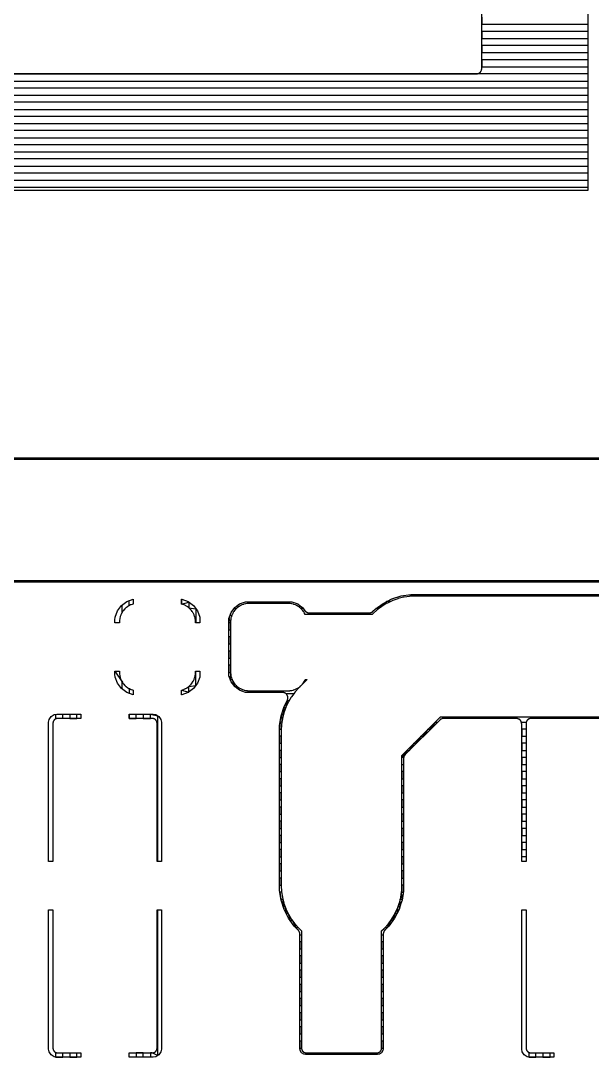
# Model space of a CAD drawing. Header units: metres. Extents: x 141.3 to 191.2, y -114.6 to -61.8.
# Drawn here: x 165.96 to 176.24, y -114.56 to -95.92 of the extents above; entities that cross this region are included whole.
import ezdxf

# ---------------------------------------------------------------- set-up
doc = ezdxf.new("R2010")
doc.units = ezdxf.units.M

msp = doc.modelspace()

# ---------------------------------------------------------------- linework, layer by layer
for points in [[(159.265, -96.879), (174.154, -96.879), (174.157, -96.879), (174.159, -96.878), (174.161, -96.878), (174.163, -96.878), (174.165, -96.878), (174.167, -96.878), (174.169, -96.877), (174.171, -96.877), (174.173, -96.876), (174.175, -96.876), (174.177, -96.875), (174.179, -96.875), (174.181, -96.874), (174.183, -96.874), (174.185, -96.873), (174.187, -96.872), (174.195, -96.869), (174.197, -96.868), (174.199, -96.867), (174.201, -96.866), (174.203, -96.865), (174.205, -96.864), (174.206, -96.863), (174.208, -96.862), (174.21, -96.861), (174.212, -96.86), (174.213, -96.858), (174.215, -96.857), (174.217, -96.856), (174.218, -96.855), (174.22, -96.853), (174.221, -96.852), (174.223, -96.85), (174.224, -96.849), (174.226, -96.847), (174.227, -96.846), (174.228, -96.844), (174.23, -96.842), (174.231, -96.841), (174.232, -96.839), (174.233, -96.837), (174.234, -96.836), (174.236, -96.834), (174.237, -96.832), (174.238, -96.83), (174.239, -96.828), (174.239, -96.827), (174.24, -96.825), (174.241, -96.823), (174.245, -96.815), (174.245, -96.813), (174.246, -96.811), (174.247, -96.809), (174.247, -96.807), (174.248, -96.805), (174.248, -96.803), (174.249, -96.801), (174.249, -96.799), (174.25, -96.797), (174.25, -96.795), (174.25, -96.792), (174.251, -96.79), (174.251, -96.788), (174.251, -96.786), (174.251, -96.784), (174.251, -96.782), (174.251, -89.804)], [(176.155, -95.47), (176.155, -98.975), (141.309, -98.975)], [(174.251, -95.861), (174.251, -95.989), (176.155, -95.989), (176.155, -96.116), (174.251, -96.116), (174.251, -96.244), (176.155, -96.244), (176.155, -96.371), (174.251, -96.371), (174.251, -96.499), (176.155, -96.499), (176.155, -96.626), (174.251, -96.626), (174.251, -96.754), (176.155, -96.754), (176.155, -96.881), (141.309, -96.881)], [(141.309, -97.009), (176.155, -97.009), (176.155, -97.136), (141.309, -97.136)], [(141.309, -97.264), (176.155, -97.264), (176.155, -97.391), (141.309, -97.391)], [(141.309, -97.519), (176.155, -97.519), (176.155, -97.646), (141.309, -97.646)], [(141.309, -97.774), (176.155, -97.774), (176.155, -97.901), (141.309, -97.901)], [(141.309, -98.029), (176.155, -98.029), (176.155, -98.156), (141.309, -98.156)], [(141.309, -98.284), (176.155, -98.284), (176.155, -98.411), (141.309, -98.411)], [(141.309, -98.539), (176.155, -98.539), (176.155, -98.666), (141.309, -98.666)], [(141.309, -98.794), (176.155, -98.794), (176.155, -98.921), (141.309, -98.921)], [(147.994, -103.786), (187.78, -103.786)], [(187.692, -103.816), (148.082, -103.816)], [(148.532, -105.988), (187.692, -105.988)], [(187.78, -106.018), (148.584, -106.018)], [(169.754, -106.622), (169.721, -106.622), (169.702, -106.688), (169.704, -106.672), (169.741, -106.565), (169.807, -106.477), (169.895, -106.411), (170.002, -106.374), (170.018, -106.372), (170.818, -106.372), (170.834, -106.374), (170.941, -106.411), (170.985, -106.444), (171.029, -106.477), (171.034, -106.482), (171.071, -106.533), (171.071, -106.533), (171.072, -106.535), (171.074, -106.537), (171.075, -106.538), (171.076, -106.54), (171.078, -106.541), (171.079, -106.543), (171.081, -106.544), (171.082, -106.546), (171.084, -106.547), (171.085, -106.548), (171.087, -106.55), (171.088, -106.551), (171.09, -106.552), (171.092, -106.554), (171.093, -106.555), (171.095, -106.556), (171.097, -106.557), (171.099, -106.558), (171.101, -106.559), (171.102, -106.56), (171.104, -106.561), (171.106, -106.562), (171.108, -106.563), (171.116, -106.566), (171.118, -106.567), (171.12, -106.568), (171.122, -106.568), (171.124, -106.569), (171.126, -106.569), (171.128, -106.57), (171.13, -106.57), (171.132, -106.571), (171.134, -106.571), (171.136, -106.572), (171.138, -106.572), (171.141, -106.572), (171.143, -106.572), (171.145, -106.572), (171.147, -106.572), (171.149, -106.572), (172.226, -106.572), (172.228, -106.572), (172.23, -106.572), (172.232, -106.572), (172.234, -106.572), (172.236, -106.572), (172.238, -106.572), (172.241, -106.571), (172.243, -106.571), (172.245, -106.57), (172.247, -106.57), (172.249, -106.569), (172.251, -106.569), (172.253, -106.568), (172.255, -106.568), (172.257, -106.567), (172.258, -106.566), (172.267, -106.563), (172.269, -106.562), (172.27, -106.561), (172.272, -106.56), (172.274, -106.559), (172.276, -106.558), (172.278, -106.557), (172.28, -106.556), (172.281, -106.555), (172.283, -106.554), (172.285, -106.552), (172.286, -106.551), (172.288, -106.55), (172.29, -106.548), (172.291, -106.547), (172.293, -106.546), (172.294, -106.544), (172.334, -106.505), (172.476, -106.401), (172.632, -106.322), (172.799, -106.267), (172.973, -106.24), (187.693, -106.24)], [(167.733, -106.753), (167.653, -106.753), (167.653, -106.695), (167.658, -106.65), (167.7, -106.537), (167.772, -106.442), (167.867, -106.37), (167.98, -106.328), (167.983, -106.327), (167.983, -106.414), (167.975, -106.416), (167.973, -106.417), (167.971, -106.417), (167.969, -106.418), (167.967, -106.419), (167.944, -106.427), (167.942, -106.428), (167.94, -106.429), (167.938, -106.429), (167.936, -106.43), (167.914, -106.441), (167.912, -106.442), (167.91, -106.443), (167.908, -106.444), (167.906, -106.445), (167.885, -106.457), (167.884, -106.458), (167.882, -106.459), (167.88, -106.461), (167.878, -106.462), (167.859, -106.476), (167.857, -106.478), (167.855, -106.479), (167.854, -106.48), (167.852, -106.482), (167.834, -106.498), (167.833, -106.5), (167.831, -106.501), (167.83, -106.503), (167.828, -106.504), (167.812, -106.522), (167.81, -106.524), (167.809, -106.525), (167.808, -106.527), (167.806, -106.529), (167.792, -106.548), (167.791, -106.55), (167.789, -106.552), (167.788, -106.554), (167.787, -106.555), (167.775, -106.576), (167.774, -106.578), (167.773, -106.58), (167.772, -106.582), (167.771, -106.584), (167.76, -106.606), (167.759, -106.608), (167.759, -106.61), (167.758, -106.612), (167.757, -106.614), (167.749, -106.637), (167.749, -106.637), (167.748, -106.639), (167.747, -106.641), (167.747, -106.643), (167.746, -106.645), (167.74, -106.669), (167.74, -106.671), (167.739, -106.673), (167.739, -106.675), (167.739, -106.677), (167.735, -106.701), (167.735, -106.703), (167.735, -106.705), (167.734, -106.707), (167.734, -106.709), (167.733, -106.734), (167.733, -106.736), (167.733, -106.738), (167.733, -106.753)], [(167.908, -106.444), (167.908, -106.355)], [(168.853, -106.327), (168.853, -106.414), (168.853, -106.414), (168.853, -106.327), (168.856, -106.328), (168.969, -106.37), (169.064, -106.442), (169.136, -106.537), (169.178, -106.65), (169.183, -106.693), (169.183, -106.694), (169.183, -106.694), (169.183, -106.695), (169.183, -106.753), (169.103, -106.753), (169.103, -106.738), (169.103, -106.736), (169.103, -106.734), (169.102, -106.709), (169.102, -106.707), (169.101, -106.705), (169.101, -106.703), (169.101, -106.701), (169.097, -106.677), (169.097, -106.675), (169.097, -106.673), (169.096, -106.671), (169.096, -106.669), (169.09, -106.645), (169.089, -106.643), (169.089, -106.641), (169.088, -106.639), (169.087, -106.637), (169.079, -106.614), (169.078, -106.612), (169.077, -106.61), (169.077, -106.608), (169.076, -106.606), (169.065, -106.584), (169.064, -106.582), (169.063, -106.58), (169.062, -106.578), (169.061, -106.576), (169.049, -106.555), (169.048, -106.554), (169.047, -106.552), (169.045, -106.55), (169.044, -106.548), (169.03, -106.529), (169.028, -106.527), (169.027, -106.525), (169.026, -106.524), (169.024, -106.522), (169.008, -106.504), (169.006, -106.503), (169.005, -106.501), (169.003, -106.5), (169.002, -106.498), (168.984, -106.482), (168.982, -106.48), (168.981, -106.479), (168.979, -106.478), (168.977, -106.476), (168.958, -106.462), (168.956, -106.461), (168.954, -106.459), (168.952, -106.458), (168.951, -106.457), (168.93, -106.445), (168.928, -106.444), (168.926, -106.443), (168.924, -106.442), (168.922, -106.441), (168.9, -106.43), (168.898, -106.429), (168.896, -106.429), (168.894, -106.428), (168.892, -106.427), (168.869, -106.419), (168.869, -106.419), (168.867, -106.418), (168.865, -106.417), (168.863, -106.417), (168.861, -106.416), (168.853, -106.414), (168.98, -106.379), (168.98, -106.479), (169.108, -106.5), (169.108, -106.753)], [(187.605, -106.27), (173.061, -106.27), (173.058, -106.27), (173.056, -106.27), (172.958, -106.275), (172.956, -106.275), (172.954, -106.275), (172.952, -106.275), (172.95, -106.276), (172.853, -106.29), (172.851, -106.29), (172.849, -106.291), (172.847, -106.291), (172.845, -106.292), (172.749, -106.316), (172.747, -106.316), (172.745, -106.317), (172.743, -106.317), (172.741, -106.318), (172.649, -106.351), (172.647, -106.352), (172.645, -106.353), (172.643, -106.353), (172.641, -106.354), (172.553, -106.396), (172.551, -106.397), (172.549, -106.398), (172.547, -106.399), (172.545, -106.4), (172.461, -106.451), (172.459, -106.452), (172.457, -106.453), (172.456, -106.454), (172.454, -106.455), (172.375, -106.514), (172.373, -106.515), (172.372, -106.516), (172.37, -106.518), (172.369, -106.519), (172.296, -106.585), (172.294, -106.586), (172.293, -106.588), (172.278, -106.603), (171.074, -106.603), (171.065, -106.584), (171.064, -106.582), (171.063, -106.58), (171.062, -106.578), (171.061, -106.576), (171.049, -106.555), (171.048, -106.554), (171.047, -106.552), (171.045, -106.55), (171.044, -106.548), (171.03, -106.529), (171.028, -106.527), (171.027, -106.525), (171.026, -106.524), (171.024, -106.522), (171.008, -106.504), (171.006, -106.503), (171.005, -106.501), (171.003, -106.5), (171.002, -106.498), (170.984, -106.482), (170.982, -106.48), (170.981, -106.479), (170.979, -106.478), (170.977, -106.476), (170.958, -106.462), (170.956, -106.461), (170.954, -106.459), (170.952, -106.458), (170.951, -106.457), (170.93, -106.445), (170.928, -106.444), (170.926, -106.443), (170.924, -106.442), (170.922, -106.441), (170.9, -106.43), (170.898, -106.429), (170.896, -106.429), (170.894, -106.428), (170.892, -106.427), (170.869, -106.419), (170.869, -106.419), (170.867, -106.418), (170.865, -106.417), (170.863, -106.417), (170.861, -106.416), (170.837, -106.41), (170.835, -106.41), (170.833, -106.409), (170.831, -106.409), (170.829, -106.409), (170.805, -106.405), (170.803, -106.405), (170.801, -106.405), (170.799, -106.404), (170.797, -106.404), (170.772, -106.403), (170.77, -106.403), (170.768, -106.403), (170.068, -106.403), (170.066, -106.403), (170.064, -106.403), (170.039, -106.404), (170.037, -106.404), (170.035, -106.405), (170.033, -106.405), (170.031, -106.405), (170.007, -106.409), (170.005, -106.409), (170.003, -106.409), (170.001, -106.41), (169.999, -106.41), (169.975, -106.416), (169.973, -106.417), (169.971, -106.417), (169.969, -106.418), (169.967, -106.419), (169.944, -106.427), (169.942, -106.428), (169.94, -106.429), (169.938, -106.429), (169.936, -106.43), (169.914, -106.441), (169.912, -106.442), (169.91, -106.443), (169.908, -106.444), (169.906, -106.445), (169.885, -106.457), (169.884, -106.458), (169.882, -106.459), (169.88, -106.461), (169.878, -106.462), (169.859, -106.476), (169.857, -106.478), (169.855, -106.479), (169.854, -106.48), (169.852, -106.482), (169.834, -106.498), (169.833, -106.5), (169.831, -106.501), (169.83, -106.503), (169.828, -106.504), (169.812, -106.522), (169.81, -106.524), (169.809, -106.525), (169.808, -106.527), (169.806, -106.529), (169.792, -106.548), (169.791, -106.55), (169.789, -106.552), (169.788, -106.554), (169.787, -106.555), (169.775, -106.576), (169.774, -106.578), (169.773, -106.58), (169.772, -106.582), (169.771, -106.584), (169.76, -106.606), (169.759, -106.608), (169.759, -106.61), (169.758, -106.612), (169.757, -106.614), (169.749, -106.637), (169.749, -106.637), (169.748, -106.639), (169.747, -106.641), (169.747, -106.643), (169.746, -106.645), (169.74, -106.669), (169.74, -106.671), (169.739, -106.673), (169.739, -106.675), (169.739, -106.677), (169.735, -106.701), (169.735, -106.703), (169.735, -106.705), (169.734, -106.707), (169.734, -106.709), (169.733, -106.734)], [(172.613, -106.367), (172.542, -106.367), (172.401, -106.495), (172.347, -106.495)], [(167.78, -106.435), (167.78, -106.567)], [(169.793, -106.495), (169.838, -106.495)], [(171.043, -106.495), (170.998, -106.495)], [(176.834, -108.472), (175.133, -108.472), (175.131, -108.472), (175.128, -108.472), (175.126, -108.472), (175.124, -108.472), (175.122, -108.472), (175.12, -108.472), (175.118, -108.473), (175.116, -108.473), (175.114, -108.474), (175.112, -108.474), (175.11, -108.475), (175.108, -108.475), (175.106, -108.476), (175.104, -108.476), (175.102, -108.477), (175.1, -108.478), (175.098, -108.479), (175.096, -108.48), (175.094, -108.481), (175.093, -108.482), (175.091, -108.483), (175.089, -108.484), (175.087, -108.485), (175.085, -108.486), (175.084, -108.487), (175.082, -108.488), (175.08, -108.489), (175.079, -108.491), (175.077, -108.492), (175.076, -108.494), (175.074, -108.495), (175.072, -108.496), (175.071, -108.498), (175.07, -108.499), (175.068, -108.501), (175.067, -108.503), (175.066, -108.504), (175.064, -108.506), (175.063, -108.508), (175.062, -108.509), (175.061, -108.511), (175.06, -108.513), (175.059, -108.515), (175.058, -108.516), (175.057, -108.518), (175.056, -108.52), (175.055, -108.522), (175.054, -108.524), (175.053, -108.526), (175.053, -108.528), (175.052, -108.53), (175.051, -108.532), (175.051, -108.534), (175.05, -108.536), (175.05, -108.538), (175.049, -108.54), (175.049, -108.542), (175.049, -108.544), (175.048, -108.546), (175.048, -108.548), (175.048, -108.55), (175.048, -108.552), (175.048, -108.554), (175.048, -108.557), (175.048, -111.043), (174.968, -111.043), (174.968, -108.567), (174.968, -108.565), (174.967, -108.563), (174.967, -108.561), (174.967, -108.559), (174.967, -108.557), (174.967, -108.555), (174.966, -108.553), (174.966, -108.551), (174.966, -108.549), (174.965, -108.547), (174.965, -108.545), (174.964, -108.543), (174.963, -108.541), (174.963, -108.539), (174.962, -108.537), (174.961, -108.535), (174.958, -108.527), (174.957, -108.525), (174.956, -108.523), (174.955, -108.521), (174.954, -108.519), (174.953, -108.517), (174.952, -108.516), (174.951, -108.514), (174.95, -108.512), (174.949, -108.51), (174.948, -108.509), (174.946, -108.507), (174.945, -108.505), (174.944, -108.504), (174.942, -108.502), (174.941, -108.501), (174.939, -108.499), (174.938, -108.498), (174.936, -108.496), (174.935, -108.495), (174.933, -108.494), (174.932, -108.492), (174.93, -108.491), (174.928, -108.49), (174.926, -108.489), (174.925, -108.488), (174.923, -108.486), (174.921, -108.485), (174.919, -108.484), (174.917, -108.483), (174.916, -108.483), (174.914, -108.482), (174.912, -108.481), (174.904, -108.477), (174.902, -108.477), (174.9, -108.476), (174.898, -108.475), (174.896, -108.475), (174.894, -108.474), (174.892, -108.474), (174.89, -108.473), (174.888, -108.473), (174.886, -108.472), (174.884, -108.472), (174.882, -108.472), (174.879, -108.471), (174.877, -108.471), (174.875, -108.471), (174.873, -108.471), (174.871, -108.471), (173.563, -108.471), (173.56, -108.471), (173.558, -108.471), (173.556, -108.471), (173.554, -108.471), (173.552, -108.472), (173.55, -108.472), (173.548, -108.472), (173.546, -108.473), (173.544, -108.473), (173.542, -108.474), (173.54, -108.474), (173.538, -108.475), (173.536, -108.475), (173.534, -108.476), (173.532, -108.477), (173.53, -108.477), (173.522, -108.481), (173.52, -108.482), (173.518, -108.483), (173.516, -108.483), (173.514, -108.484), (173.513, -108.485), (173.511, -108.486), (173.509, -108.488), (173.507, -108.489), (173.505, -108.49), (173.504, -108.491), (173.502, -108.492), (173.5, -108.494), (173.499, -108.495), (173.497, -108.496), (173.496, -108.498), (173.494, -108.499), (172.873, -109.121), (172.871, -109.122), (172.87, -109.124), (172.869, -109.125), (172.867, -109.127), (172.866, -109.129), (172.865, -109.13), (172.863, -109.132), (172.862, -109.134), (172.861, -109.135), (172.86, -109.137), (172.859, -109.139), (172.858, -109.141), (172.857, -109.143), (172.856, -109.145), (172.855, -109.146), (172.854, -109.148), (172.851, -109.157), (172.85, -109.158), (172.849, -109.16), (172.849, -109.162), (172.848, -109.164), (172.848, -109.166), (172.847, -109.168), (172.847, -109.17), (172.846, -109.172), (172.846, -109.174), (172.845, -109.177), (172.845, -109.179), (172.845, -109.181), (172.845, -109.183), (172.845, -109.185), (172.845, -109.187), (172.845, -109.189), (172.845, -111.565), (172.843, -111.578), (172.817, -111.739), (172.797, -111.801), (172.763, -111.906), (172.683, -112.062), (172.58, -112.204), (172.508, -112.276), (172.506, -112.278), (172.505, -112.279), (172.504, -112.281), (172.502, -112.282), (172.501, -112.284), (172.5, -112.286), (172.498, -112.287), (172.497, -112.289), (172.496, -112.291), (172.495, -112.293), (172.494, -112.295), (172.493, -112.296), (172.492, -112.298), (172.491, -112.3), (172.49, -112.302), (172.489, -112.304), (172.486, -112.312), (172.485, -112.314), (172.484, -112.316), (172.484, -112.318), (172.483, -112.32), (172.483, -112.322), (172.482, -112.324), (172.482, -112.326), (172.481, -112.328), (172.481, -112.33), (172.48, -112.332), (172.48, -112.334), (172.48, -112.336), (172.48, -112.338), (172.48, -112.34), (172.48, -112.342), (172.48, -112.345), (172.48, -114.41), (172.473, -114.444), (172.447, -114.482), (172.409, -114.507), (172.375, -114.514), (171.083, -114.514), (171.049, -114.507), (171.011, -114.482), (170.985, -114.444), (170.984, -114.435), (170.983, -114.43), (170.978, -114.41), (170.978, -112.345), (170.978, -112.342), (170.978, -112.34), (170.978, -112.338), (170.978, -112.336), (170.978, -112.334), (170.978, -112.332), (170.977, -112.33), (170.977, -112.328), (170.976, -112.326), (170.976, -112.324), (170.975, -112.322), (170.975, -112.32), (170.974, -112.318), (170.974, -112.316), (170.973, -112.314), (170.972, -112.312), (170.969, -112.304), (170.968, -112.302), (170.967, -112.3), (170.966, -112.298), (170.965, -112.296), (170.964, -112.295), (170.963, -112.293), (170.962, -112.291), (170.961, -112.289), (170.96, -112.287), (170.958, -112.286), (170.957, -112.284), (170.956, -112.282), (170.954, -112.281), (170.953, -112.279), (170.952, -112.278), (170.95, -112.276), (170.878, -112.204), (170.775, -112.062), (170.695, -111.906), (170.641, -111.739), (170.613, -111.565), (170.613, -108.599), (170.641, -108.426), (170.695, -108.259), (170.754, -108.144), (170.755, -108.142), (170.756, -108.14), (170.756, -108.138), (170.757, -108.137), (170.758, -108.135), (170.758, -108.133), (170.759, -108.131), (170.76, -108.129), (170.76, -108.127), (170.761, -108.125), (170.762, -108.12), (170.762, -108.118), (170.763, -108.116), (170.763, -108.114), (170.764, -108.112), (170.764, -108.11), (170.764, -108.108), (170.764, -108.106), (170.764, -108.104), (170.764, -108.102), (170.764, -108.099), (170.764, -108.097), (170.764, -108.095), (170.764, -108.093), (170.764, -108.091), (170.764, -108.089), (170.763, -108.087), (170.763, -108.085), (170.763, -108.083), (170.762, -108.081), (170.762, -108.079), (170.761, -108.077), (170.761, -108.075), (170.76, -108.073), (170.759, -108.071), (170.759, -108.069), (170.758, -108.067), (170.754, -108.059), (170.754, -108.057), (170.753, -108.056), (170.752, -108.054), (170.751, -108.052), (170.75, -108.05), (170.749, -108.048), (170.748, -108.046), (170.747, -108.045), (170.745, -108.043), (170.744, -108.041), (170.743, -108.04), (170.742, -108.038), (170.74, -108.036), (170.739, -108.035), (170.738, -108.033), (170.736, -108.032), (170.735, -108.03), (170.733, -108.029), (170.731, -108.028), (170.73, -108.026), (170.728, -108.025), (170.727, -108.024), (170.725, -108.022), (170.723, -108.021), (170.721, -108.02), (170.72, -108.019), (170.718, -108.018), (170.716, -108.017), (170.714, -108.016), (170.712, -108.015), (170.71, -108.014), (170.708, -108.013), (170.7, -108.01), (170.698, -108.009), (170.696, -108.008), (170.694, -108.008), (170.693, -108.007), (170.69, -108.007), (170.688, -108.006), (170.686, -108.006), (170.684, -108.005), (170.682, -108.005), (170.68, -108.004), (170.678, -108.004), (170.676, -108.004), (170.674, -108.004), (170.672, -108.004), (170.67, -108.004), (170.668, -108.004), (170.018, -108.004), (170.002, -108.002), (169.938, -107.98), (169.895, -107.965), (169.844, -107.927), (169.807, -107.899), (169.741, -107.811), (169.704, -107.704), (169.702, -107.688), (169.702, -106.688), (169.733, -106.734), (169.733, -106.736), (169.733, -106.738), (169.733, -107.638), (169.733, -107.64), (169.733, -107.642), (169.734, -107.667), (169.734, -107.669), (169.735, -107.671), (169.735, -107.673), (169.735, -107.675), (169.739, -107.699), (169.739, -107.701), (169.739, -107.703), (169.74, -107.705), (169.74, -107.707), (169.746, -107.731), (169.747, -107.733), (169.747, -107.735), (169.748, -107.737), (169.749, -107.739), (169.757, -107.762), (169.758, -107.764), (169.759, -107.766), (169.759, -107.768), (169.76, -107.77), (169.771, -107.792), (169.772, -107.794), (169.773, -107.796), (169.774, -107.798), (169.775, -107.8), (169.787, -107.821), (169.788, -107.822), (169.789, -107.824), (169.791, -107.826), (169.792, -107.828), (169.806, -107.847), (169.808, -107.849), (169.809, -107.851), (169.81, -107.852), (169.812, -107.854), (169.828, -107.872), (169.83, -107.873), (169.831, -107.875), (169.833, -107.876), (169.834, -107.878), (169.852, -107.894), (169.854, -107.896), (169.855, -107.897), (169.857, -107.898), (169.859, -107.9), (169.878, -107.914), (169.88, -107.915), (169.882, -107.917), (169.884, -107.918), (169.885, -107.919), (169.906, -107.931), (169.908, -107.932), (169.91, -107.933), (169.912, -107.934), (169.914, -107.935), (169.936, -107.946), (169.938, -107.947), (169.94, -107.947), (169.942, -107.948), (169.944, -107.949), (169.967, -107.957), (169.967, -107.957), (169.967, -107.957), (169.969, -107.958), (169.971, -107.959), (169.973, -107.959), (169.975, -107.96), (169.999, -107.966), (170.001, -107.966), (170.003, -107.967), (170.005, -107.967), (170.007, -107.967), (170.031, -107.971), (170.033, -107.971), (170.035, -107.971), (170.037, -107.972), (170.039, -107.972), (170.064, -107.973), (170.066, -107.973), (170.068, -107.973), (170.768, -107.973), (170.77, -107.973), (170.772, -107.973), (170.797, -107.972), (170.799, -107.972), (170.801, -107.971), (170.803, -107.971), (170.805, -107.971), (170.829, -107.967), (170.831, -107.967), (170.833, -107.967), (170.835, -107.966), (170.837, -107.966), (170.861, -107.96), (170.863, -107.959), (170.865, -107.959), (170.867, -107.958), (170.869, -107.957), (170.892, -107.949), (170.894, -107.948), (170.896, -107.947), (170.898, -107.947), (170.9, -107.946), (170.922, -107.935), (170.924, -107.934), (170.926, -107.933), (170.928, -107.932), (170.93, -107.931), (170.951, -107.919), (170.952, -107.918), (170.954, -107.917), (170.956, -107.915), (170.958, -107.914), (170.977, -107.9), (170.979, -107.898), (170.981, -107.897), (170.982, -107.896), (170.984, -107.894), (171.002, -107.878), (171.003, -107.876), (171.005, -107.875), (171.006, -107.873), (171.008, -107.872), (171.024, -107.854), (171.026, -107.852), (171.027, -107.851), (171.028, -107.849), (171.03, -107.847), (171.044, -107.828), (171.045, -107.826), (171.047, -107.824), (171.048, -107.822), (171.049, -107.821), (171.061, -107.8), (171.062, -107.798), (171.063, -107.796), (171.064, -107.794), (171.065, -107.792), (171.074, -107.773), (171.108, -107.773), (170.961, -107.919), (170.96, -107.921), (170.959, -107.922), (170.893, -107.995), (170.891, -107.997), (170.89, -107.998), (170.889, -108), (170.887, -108.002), (170.829, -108.081), (170.828, -108.082), (170.826, -108.084), (170.825, -108.086), (170.824, -108.087), (170.774, -108.172), (170.773, -108.173), (170.772, -108.175), (170.771, -108.177), (170.77, -108.179), (170.728, -108.268), (170.727, -108.27), (170.726, -108.272), (170.725, -108.274), (170.725, -108.275), (170.692, -108.368), (170.692, -108.368), (170.691, -108.37), (170.69, -108.372), (170.69, -108.374), (170.689, -108.376), (170.665, -108.471), (170.665, -108.473), (170.664, -108.475), (170.664, -108.477), (170.664, -108.479), (170.649, -108.576), (170.649, -108.579), (170.649, -108.581), (170.649, -108.583), (170.648, -108.585), (170.644, -108.683), (170.644, -108.685), (170.643, -108.687), (170.643, -111.477), (170.644, -111.48), (170.644, -111.482), (170.648, -111.58), (170.649, -111.582), (170.649, -111.584), (170.649, -111.586), (170.649, -111.588), (170.664, -111.685), (170.664, -111.687), (170.664, -111.689), (170.665, -111.691), (170.665, -111.693), (170.689, -111.789), (170.69, -111.791), (170.69, -111.793), (170.691, -111.795), (170.692, -111.797), (170.725, -111.889), (170.725, -111.891), (170.726, -111.893), (170.727, -111.895), (170.728, -111.897), (170.77, -111.985), (170.771, -111.987), (170.772, -111.989), (170.773, -111.991), (170.774, -111.993), (170.824, -112.077), (170.825, -112.079), (170.826, -112.081), (170.828, -112.082), (170.829, -112.084), (170.887, -112.163), (170.889, -112.165), (170.89, -112.166), (170.891, -112.168), (170.893, -112.169), (170.959, -112.242), (170.96, -112.244), (170.961, -112.245), (170.963, -112.247), (170.964, -112.248), (171.009, -112.288), (171.009, -114.398), (171.009, -114.401), (171.009, -114.403), (171.009, -114.405), (171.009, -114.407), (171.01, -114.409), (171.01, -114.411), (171.01, -114.413), (171.011, -114.415), (171.011, -114.417), (171.012, -114.419), (171.012, -114.421), (171.013, -114.423), (171.013, -114.425), (171.014, -114.427), (171.015, -114.429), (171.015, -114.431), (171.016, -114.433), (171.017, -114.435), (171.018, -114.437), (171.019, -114.439), (171.02, -114.44), (171.021, -114.442), (171.022, -114.444), (171.023, -114.446), (171.025, -114.447), (171.026, -114.449), (171.027, -114.451), (171.028, -114.452), (171.03, -114.454), (171.031, -114.456), (171.032, -114.457), (171.034, -114.459), (171.035, -114.46), (171.037, -114.461), (171.038, -114.463), (171.04, -114.464), (171.042, -114.466), (171.043, -114.467), (171.045, -114.468), (171.047, -114.469), (171.049, -114.47), (171.05, -114.471), (171.052, -114.472), (171.054, -114.473), (171.056, -114.474), (171.058, -114.475), (171.06, -114.476), (171.061, -114.477), (171.063, -114.478), (171.065, -114.479), (171.067, -114.479), (171.069, -114.48), (171.071, -114.48), (171.073, -114.481), (171.075, -114.481), (171.077, -114.482), (171.079, -114.482), (171.082, -114.483), (171.084, -114.483), (171.086, -114.483), (171.088, -114.483), (171.09, -114.483), (171.092, -114.483), (171.094, -114.483), (172.364, -114.483), (172.366, -114.483), (172.368, -114.483), (172.37, -114.483), (172.372, -114.483), (172.374, -114.483), (172.376, -114.483), (172.379, -114.482), (172.381, -114.482), (172.383, -114.481), (172.385, -114.481), (172.387, -114.48), (172.389, -114.48), (172.391, -114.479), (172.393, -114.479), (172.395, -114.478), (172.397, -114.477), (172.398, -114.476), (172.4, -114.475), (172.402, -114.474), (172.404, -114.473), (172.406, -114.472), (172.408, -114.471), (172.409, -114.47), (172.411, -114.469), (172.413, -114.468), (172.415, -114.467), (172.416, -114.466), (172.418, -114.464), (172.42, -114.463), (172.421, -114.461), (172.423, -114.46), (172.424, -114.459), (172.426, -114.457), (172.427, -114.456), (172.428, -114.454), (172.43, -114.452), (172.431, -114.451), (172.432, -114.449), (172.433, -114.447), (172.435, -114.446), (172.436, -114.444), (172.437, -114.442), (172.438, -114.44), (172.439, -114.439), (172.44, -114.437), (172.441, -114.435), (172.442, -114.433), (172.443, -114.431), (172.443, -114.429), (172.444, -114.427), (172.445, -114.425), (172.445, -114.423), (172.446, -114.421), (172.446, -114.419), (172.447, -114.417), (172.447, -114.415), (172.448, -114.413), (172.448, -114.411), (172.448, -114.409), (172.449, -114.407), (172.449, -114.405), (172.449, -114.403), (172.449, -114.401), (172.449, -114.398), (172.449, -112.288), (172.494, -112.248), (172.495, -112.247), (172.497, -112.245), (172.498, -112.244), (172.499, -112.242), (172.565, -112.169), (172.567, -112.168), (172.568, -112.166), (172.569, -112.165), (172.571, -112.163), (172.629, -112.084), (172.63, -112.082), (172.632, -112.081), (172.633, -112.079), (172.634, -112.077), (172.684, -111.993), (172.685, -111.991), (172.686, -111.989), (172.687, -111.987), (172.688, -111.985), (172.73, -111.897), (172.731, -111.895), (172.732, -111.893), (172.733, -111.891), (172.733, -111.889), (172.766, -111.797), (172.766, -111.797), (172.767, -111.795), (172.768, -111.793), (172.768, -111.791), (172.769, -111.789), (172.793, -111.693), (172.793, -111.691), (172.794, -111.689), (172.794, -111.687), (172.794, -111.685), (172.809, -111.588), (172.809, -111.586), (172.809, -111.584), (172.809, -111.582), (172.81, -111.58), (172.814, -111.482), (172.814, -111.48), (172.815, -111.477), (172.815, -109.137), (173.51, -108.441), (187.268, -108.441)], [(169.733, -106.75), (169.702, -106.75), (169.702, -106.877), (169.733, -106.877), (169.733, -107.005), (169.702, -107.005), (169.702, -107.132), (169.733, -107.132), (169.733, -107.26), (169.702, -107.26), (169.702, -107.387), (169.733, -107.387), (169.733, -107.515), (169.702, -107.515), (169.702, -107.642), (169.733, -107.642), (169.727, -107.77), (169.76, -107.77), (169.805, -107.897), (169.856, -107.897)], [(167.653, -107.623), (167.733, -107.623), (167.733, -107.638), (167.733, -107.64), (167.733, -107.642), (167.734, -107.667), (167.734, -107.669), (167.735, -107.671), (167.735, -107.673), (167.735, -107.675), (167.739, -107.699), (167.739, -107.701), (167.739, -107.703), (167.74, -107.705), (167.74, -107.707), (167.746, -107.731), (167.747, -107.733), (167.747, -107.735), (167.748, -107.737), (167.749, -107.739), (167.757, -107.762), (167.758, -107.764), (167.759, -107.766), (167.759, -107.768), (167.76, -107.77), (167.771, -107.792), (167.772, -107.794), (167.773, -107.796), (167.774, -107.798), (167.775, -107.8), (167.787, -107.821), (167.788, -107.822), (167.789, -107.824), (167.791, -107.826), (167.792, -107.828), (167.806, -107.847), (167.808, -107.849), (167.809, -107.851), (167.81, -107.852), (167.812, -107.854), (167.828, -107.872), (167.83, -107.873), (167.831, -107.875), (167.833, -107.876), (167.834, -107.878), (167.852, -107.894), (167.854, -107.896), (167.855, -107.897), (167.857, -107.898), (167.859, -107.9), (167.878, -107.914), (167.88, -107.915), (167.882, -107.917), (167.884, -107.918), (167.885, -107.919), (167.906, -107.931), (167.908, -107.932), (167.91, -107.933), (167.912, -107.934), (167.914, -107.935), (167.936, -107.946), (167.938, -107.947), (167.94, -107.947), (167.942, -107.948), (167.944, -107.949), (167.967, -107.957), (167.967, -107.957), (167.967, -107.957), (167.969, -107.958), (167.971, -107.959), (167.973, -107.959), (167.975, -107.96), (167.983, -107.962), (167.983, -108.049), (167.98, -108.048), (167.867, -108.006), (167.772, -107.934), (167.7, -107.839), (167.658, -107.726), (167.653, -107.681), (167.653, -107.623), (167.78, -107.809), (167.78, -107.941)], [(168.853, -107.962), (168.861, -107.96), (168.863, -107.959), (168.865, -107.959), (168.867, -107.958), (168.869, -107.957), (168.892, -107.949), (168.894, -107.948), (168.896, -107.947), (168.898, -107.947), (168.9, -107.946), (168.922, -107.935), (168.924, -107.934), (168.926, -107.933), (168.928, -107.932), (168.93, -107.931), (168.951, -107.919), (168.952, -107.918), (168.954, -107.917), (168.956, -107.915), (168.958, -107.914), (168.977, -107.9), (168.979, -107.898), (168.981, -107.897), (168.982, -107.896), (168.984, -107.894), (169.002, -107.878), (169.003, -107.876), (169.005, -107.875), (169.006, -107.873), (169.008, -107.872), (169.024, -107.854), (169.026, -107.852), (169.027, -107.851), (169.028, -107.849), (169.03, -107.847), (169.044, -107.828), (169.045, -107.826), (169.047, -107.824), (169.048, -107.822), (169.049, -107.821), (169.061, -107.8), (169.062, -107.798), (169.063, -107.796), (169.064, -107.794), (169.065, -107.792), (169.076, -107.77), (169.077, -107.768), (169.077, -107.766), (169.078, -107.764), (169.079, -107.762), (169.087, -107.739), (169.087, -107.739), (169.087, -107.739), (169.088, -107.737), (169.089, -107.735), (169.089, -107.733), (169.09, -107.731), (169.096, -107.707), (169.096, -107.705), (169.097, -107.703), (169.097, -107.701), (169.097, -107.699), (169.101, -107.675), (169.101, -107.673), (169.101, -107.671), (169.102, -107.669), (169.102, -107.667), (169.103, -107.642), (169.103, -107.64), (169.103, -107.638), (169.103, -107.623), (169.183, -107.623), (169.183, -107.681), (169.178, -107.726), (169.136, -107.839), (169.064, -107.934), (168.969, -108.006), (168.856, -108.048), (168.853, -108.049), (168.853, -107.962), (168.98, -107.997), (168.98, -107.897), (169.108, -107.876), (169.108, -107.623)], [(170.983, -107.897), (170.98, -107.897)], [(167.908, -107.932), (167.908, -108.021)], [(170.728, -108.025), (170.87, -108.025)], [(170.785, -108.152), (170.749, -108.152), (170.723, -108.28), (170.688, -108.28), (170.681, -108.407), (170.647, -108.407), (170.655, -108.535), (170.624, -108.535), (170.613, -108.662), (170.645, -108.662)], [(166.539, -111.043), (166.459, -111.043), (166.459, -108.54), (166.468, -108.492), (166.505, -108.438), (166.559, -108.401), (166.607, -108.392), (167.039, -108.392), (167.039, -108.472), (166.624, -108.472), (166.622, -108.472), (166.619, -108.472), (166.617, -108.472), (166.615, -108.472), (166.613, -108.472), (166.611, -108.472), (166.609, -108.473), (166.607, -108.473), (166.605, -108.474), (166.603, -108.474), (166.601, -108.475), (166.599, -108.475), (166.597, -108.476), (166.595, -108.476), (166.593, -108.477), (166.591, -108.478), (166.589, -108.479), (166.587, -108.48), (166.585, -108.481), (166.584, -108.482), (166.582, -108.483), (166.58, -108.484), (166.578, -108.485), (166.576, -108.486), (166.575, -108.487), (166.573, -108.488), (166.571, -108.489), (166.57, -108.491), (166.568, -108.492), (166.567, -108.494), (166.565, -108.495), (166.563, -108.496), (166.562, -108.498), (166.561, -108.499), (166.559, -108.501), (166.558, -108.503), (166.557, -108.504), (166.555, -108.506), (166.554, -108.508), (166.553, -108.509), (166.552, -108.511), (166.551, -108.513), (166.55, -108.515), (166.549, -108.516), (166.548, -108.518), (166.547, -108.52), (166.546, -108.522), (166.545, -108.524), (166.544, -108.526), (166.544, -108.528), (166.543, -108.53), (166.542, -108.532), (166.542, -108.534), (166.541, -108.536), (166.541, -108.538), (166.54, -108.54), (166.54, -108.542), (166.54, -108.544), (166.539, -108.546), (166.539, -108.548), (166.539, -108.55), (166.539, -108.552), (166.539, -108.554), (166.539, -108.557), (166.539, -111.043)], [(166.586, -108.396), (166.586, -108.48)], [(166.714, -108.472), (166.714, -108.392), (166.841, -108.392), (166.841, -108.472), (166.969, -108.472), (166.969, -108.392)], [(167.909, -108.392), (167.909, -108.472), (167.909, -108.472), (167.909, -108.392), (168.342, -108.392), (168.39, -108.401), (168.444, -108.438), (168.481, -108.492), (168.49, -108.54), (168.49, -111.043), (168.41, -111.043), (168.41, -108.557), (168.41, -108.554), (168.41, -108.552), (168.41, -108.55), (168.41, -108.548), (168.41, -108.546), (168.409, -108.544), (168.409, -108.542), (168.409, -108.54), (168.408, -108.538), (168.408, -108.536), (168.407, -108.534), (168.407, -108.532), (168.406, -108.53), (168.405, -108.528), (168.405, -108.526), (168.404, -108.524), (168.403, -108.522), (168.402, -108.52), (168.401, -108.518), (168.4, -108.516), (168.399, -108.515), (168.398, -108.513), (168.397, -108.511), (168.396, -108.509), (168.395, -108.508), (168.394, -108.506), (168.392, -108.504), (168.391, -108.503), (168.39, -108.501), (168.388, -108.499), (168.387, -108.498), (168.386, -108.496), (168.384, -108.495), (168.382, -108.494), (168.381, -108.492), (168.379, -108.491), (168.378, -108.489), (168.376, -108.488), (168.374, -108.487), (168.373, -108.486), (168.371, -108.485), (168.369, -108.484), (168.367, -108.483), (168.365, -108.482), (168.364, -108.481), (168.362, -108.48), (168.36, -108.479), (168.358, -108.478), (168.356, -108.477), (168.354, -108.476), (168.352, -108.476), (168.35, -108.475), (168.348, -108.475), (168.346, -108.474), (168.344, -108.474), (168.342, -108.473), (168.34, -108.473), (168.338, -108.472), (168.336, -108.472), (168.334, -108.472), (168.332, -108.472), (168.33, -108.472), (168.327, -108.472), (168.325, -108.472), (167.909, -108.472), (168.037, -108.472), (168.037, -108.392), (168.164, -108.392), (168.164, -108.472), (168.292, -108.472), (168.292, -108.392), (168.419, -108.421), (168.419, -111.043)], [(172.846, -109.172), (172.815, -109.172), (172.906, -109.045), (172.949, -109.045), (173.034, -108.917), (173.076, -108.917), (173.161, -108.79), (173.204, -108.79), (173.289, -108.662), (173.331, -108.662), (173.416, -108.535), (173.459, -108.535)], [(174.961, -108.535), (175.05, -108.535)], [(175.048, -108.662), (174.968, -108.662), (174.968, -108.79), (175.048, -108.79), (175.048, -108.917), (174.968, -108.917), (174.968, -109.045), (175.048, -109.045), (175.048, -109.172), (174.968, -109.172), (174.968, -109.3), (175.048, -109.3), (175.048, -109.427), (174.968, -109.427), (174.968, -109.555), (175.048, -109.555), (175.048, -109.682), (174.968, -109.682), (174.968, -109.81), (175.048, -109.81), (175.048, -109.937), (174.968, -109.937), (174.968, -110.065), (175.048, -110.065), (175.048, -110.192), (174.968, -110.192), (174.968, -110.32), (175.048, -110.32), (175.048, -110.447), (174.968, -110.447), (174.968, -110.575), (175.048, -110.575), (175.048, -110.702), (174.968, -110.702), (174.968, -110.83), (175.048, -110.83), (175.048, -110.957), (174.968, -110.957)], [(170.643, -108.79), (170.613, -108.79), (170.613, -108.917), (170.643, -108.917), (170.643, -109.045), (170.613, -109.045), (170.613, -109.172), (170.643, -109.172), (170.643, -109.3), (170.613, -109.3), (170.613, -109.427), (170.643, -109.427), (170.643, -109.555), (170.613, -109.555), (170.613, -109.682), (170.643, -109.682), (170.643, -109.81), (170.613, -109.81), (170.613, -109.937), (170.643, -109.937), (170.643, -110.065), (170.613, -110.065), (170.613, -110.192), (170.643, -110.192), (170.643, -110.32), (170.613, -110.32), (170.613, -110.447), (170.643, -110.447), (170.643, -110.575), (170.613, -110.575), (170.613, -110.702), (170.643, -110.702), (170.643, -110.83), (170.613, -110.83), (170.613, -110.957), (170.643, -110.957), (170.643, -111.085), (170.613, -111.085), (170.613, -111.212), (170.643, -111.212), (170.643, -111.34), (170.613, -111.34), (170.613, -111.467), (170.643, -111.467)], [(172.508, -112.232), (172.552, -112.232), (172.614, -112.105), (172.652, -112.105), (172.692, -111.977), (172.726, -111.977), (172.747, -111.85), (172.781, -111.85), (172.785, -111.722), (172.82, -111.722), (172.808, -111.595), (172.84, -111.595), (172.845, -111.467), (172.815, -111.467), (172.815, -111.34), (172.845, -111.34), (172.845, -111.212), (172.815, -111.212), (172.815, -111.085), (172.845, -111.085), (172.845, -110.957), (172.815, -110.957), (172.815, -110.83), (172.845, -110.83), (172.845, -110.702), (172.815, -110.702), (172.815, -110.575), (172.845, -110.575), (172.845, -110.447), (172.815, -110.447), (172.815, -110.32), (172.845, -110.32), (172.845, -110.192), (172.815, -110.192), (172.815, -110.065), (172.845, -110.065), (172.845, -109.937), (172.815, -109.937), (172.815, -109.81), (172.845, -109.81), (172.845, -109.682), (172.815, -109.682), (172.815, -109.555), (172.845, -109.555), (172.845, -109.427), (172.815, -109.427), (172.815, -109.3), (172.845, -109.3)], [(170.65, -111.595), (170.618, -111.595), (170.638, -111.722), (170.673, -111.722), (170.677, -111.85), (170.711, -111.85), (170.732, -111.977), (170.766, -111.977), (170.806, -112.105), (170.844, -112.105), (170.906, -112.232), (170.95, -112.232)], [(166.459, -111.913), (166.539, -111.913), (166.539, -114.398), (166.539, -114.401), (166.539, -114.403), (166.539, -114.405), (166.539, -114.407), (166.539, -114.409), (166.54, -114.411), (166.54, -114.413), (166.54, -114.415), (166.541, -114.417), (166.541, -114.419), (166.542, -114.421), (166.542, -114.423), (166.543, -114.425), (166.544, -114.427), (166.544, -114.429), (166.545, -114.431), (166.546, -114.433), (166.547, -114.435), (166.548, -114.437), (166.549, -114.439), (166.55, -114.44), (166.551, -114.442), (166.552, -114.444), (166.553, -114.446), (166.554, -114.447), (166.555, -114.449), (166.557, -114.451), (166.558, -114.452), (166.559, -114.454), (166.561, -114.456), (166.562, -114.457), (166.563, -114.459), (166.565, -114.46), (166.567, -114.461), (166.568, -114.463), (166.57, -114.464), (166.571, -114.466), (166.573, -114.467), (166.575, -114.468), (166.576, -114.469), (166.578, -114.47), (166.58, -114.471), (166.582, -114.472), (166.584, -114.473), (166.585, -114.474), (166.587, -114.475), (166.589, -114.476), (166.591, -114.477), (166.593, -114.478), (166.595, -114.479), (166.597, -114.479), (166.599, -114.48), (166.601, -114.48), (166.603, -114.481), (166.605, -114.481), (166.607, -114.482), (166.609, -114.482), (166.611, -114.483), (166.613, -114.483), (166.615, -114.483), (166.617, -114.483), (166.619, -114.483), (166.622, -114.483), (166.624, -114.483), (167.039, -114.483), (167.039, -114.564), (166.607, -114.564), (166.559, -114.554), (166.505, -114.517), (166.468, -114.463), (166.459, -114.415), (166.459, -111.913)], [(168.419, -111.913), (168.419, -114.534), (168.325, -114.483), (168.327, -114.483), (168.33, -114.483), (168.332, -114.483), (168.334, -114.483), (168.336, -114.483), (168.338, -114.483), (168.34, -114.482), (168.342, -114.482), (168.344, -114.481), (168.346, -114.481), (168.348, -114.48), (168.35, -114.48), (168.352, -114.479), (168.354, -114.479), (168.356, -114.478), (168.358, -114.477), (168.36, -114.476), (168.362, -114.475), (168.364, -114.474), (168.365, -114.473), (168.367, -114.472), (168.369, -114.471), (168.371, -114.47), (168.373, -114.469), (168.374, -114.468), (168.376, -114.467), (168.378, -114.466), (168.379, -114.464), (168.381, -114.463), (168.382, -114.461), (168.384, -114.46), (168.386, -114.459), (168.387, -114.457), (168.388, -114.456), (168.39, -114.454), (168.391, -114.452), (168.392, -114.451), (168.394, -114.449), (168.395, -114.447), (168.396, -114.446), (168.397, -114.444), (168.398, -114.442), (168.399, -114.44), (168.4, -114.439), (168.401, -114.437), (168.402, -114.435), (168.403, -114.433), (168.404, -114.431), (168.405, -114.429), (168.405, -114.427), (168.406, -114.425), (168.407, -114.423), (168.407, -114.421), (168.408, -114.419), (168.408, -114.417), (168.409, -114.415), (168.409, -114.413), (168.409, -114.411), (168.41, -114.409), (168.41, -114.407), (168.41, -114.405), (168.41, -114.403), (168.41, -114.401), (168.41, -114.398), (168.41, -111.913), (168.49, -111.913), (168.49, -114.415), (168.481, -114.463), (168.444, -114.517), (168.39, -114.554), (168.342, -114.564), (167.909, -114.564), (167.909, -114.483), (168.325, -114.483), (168.292, -114.483), (168.292, -114.564), (168.164, -114.564), (168.164, -114.483), (168.037, -114.483), (168.037, -114.564)], [(175.048, -114.398), (175.048, -114.401), (175.048, -114.403), (175.048, -114.405), (175.048, -114.407), (175.048, -114.409), (175.049, -114.411), (175.049, -114.413), (175.049, -114.415), (175.05, -114.417), (175.05, -114.419), (175.051, -114.421), (175.051, -114.423), (175.052, -114.425), (175.053, -114.427), (175.053, -114.429), (175.054, -114.431), (175.055, -114.433), (175.056, -114.435), (175.057, -114.437), (175.058, -114.439), (175.059, -114.44), (175.06, -114.442), (175.061, -114.444), (175.062, -114.446), (175.063, -114.447), (175.064, -114.449), (175.066, -114.451), (175.067, -114.452), (175.068, -114.454), (175.07, -114.456), (175.071, -114.457), (175.072, -114.459), (175.074, -114.46), (175.076, -114.461), (175.077, -114.463), (175.079, -114.464), (175.08, -114.466), (175.082, -114.467), (175.084, -114.468), (175.085, -114.469), (175.087, -114.47), (175.089, -114.471), (175.091, -114.472), (175.093, -114.473), (175.094, -114.474), (175.096, -114.475), (175.098, -114.476), (175.1, -114.477), (175.102, -114.478), (175.104, -114.479), (175.106, -114.479), (175.108, -114.48), (175.11, -114.48), (175.112, -114.481), (175.114, -114.481), (175.116, -114.482), (175.118, -114.482), (175.12, -114.483), (175.122, -114.483), (175.124, -114.483), (175.126, -114.483), (175.128, -114.483), (175.131, -114.483), (175.133, -114.483), (175.549, -114.483), (175.549, -114.564), (175.116, -114.564), (175.068, -114.554), (175.014, -114.517), (174.977, -114.463), (174.968, -114.415), (174.968, -111.913), (175.048, -111.913), (175.048, -114.398)], [(170.978, -112.36), (171.009, -112.36), (171.009, -112.487), (170.978, -112.487), (170.978, -112.615), (171.009, -112.615), (171.009, -112.742), (170.978, -112.742), (170.978, -112.87), (171.009, -112.87), (171.009, -112.997), (170.978, -112.997), (170.978, -113.125), (171.009, -113.125), (171.009, -113.252), (170.978, -113.252), (170.978, -113.38), (171.009, -113.38), (171.009, -113.507), (170.978, -113.507), (170.978, -113.635), (171.009, -113.635), (171.009, -113.762), (170.978, -113.762), (170.978, -113.89), (171.009, -113.89), (171.009, -114.017), (170.978, -114.017), (170.978, -114.145), (171.009, -114.145), (171.009, -114.272), (170.978, -114.272), (170.978, -114.4), (171.009, -114.4)], [(172.449, -114.4), (172.48, -114.4), (172.48, -114.272), (172.449, -114.272), (172.449, -114.145), (172.48, -114.145), (172.48, -114.017), (172.449, -114.017), (172.449, -113.89), (172.48, -113.89), (172.48, -113.762), (172.449, -113.762), (172.449, -113.635), (172.48, -113.635), (172.48, -113.507), (172.449, -113.507), (172.449, -113.38), (172.48, -113.38), (172.48, -113.252), (172.449, -113.252), (172.449, -113.125), (172.48, -113.125), (172.48, -112.997), (172.449, -112.997), (172.449, -112.87), (172.48, -112.87), (172.48, -112.742), (172.449, -112.742), (172.449, -112.615), (172.48, -112.615), (172.48, -112.487), (172.449, -112.487), (172.449, -112.36), (172.48, -112.36)], [(166.586, -114.475), (166.586, -114.559), (166.714, -114.564), (166.714, -114.483), (166.841, -114.483), (166.841, -114.564), (166.969, -114.564), (166.969, -114.483)], [(175.095, -114.475), (175.095, -114.559), (175.223, -114.564), (175.223, -114.483), (175.35, -114.483), (175.35, -114.564), (175.478, -114.564), (175.478, -114.483)]]:
    msp.add_lwpolyline(points)

doc.saveas('drawing.dxf')
